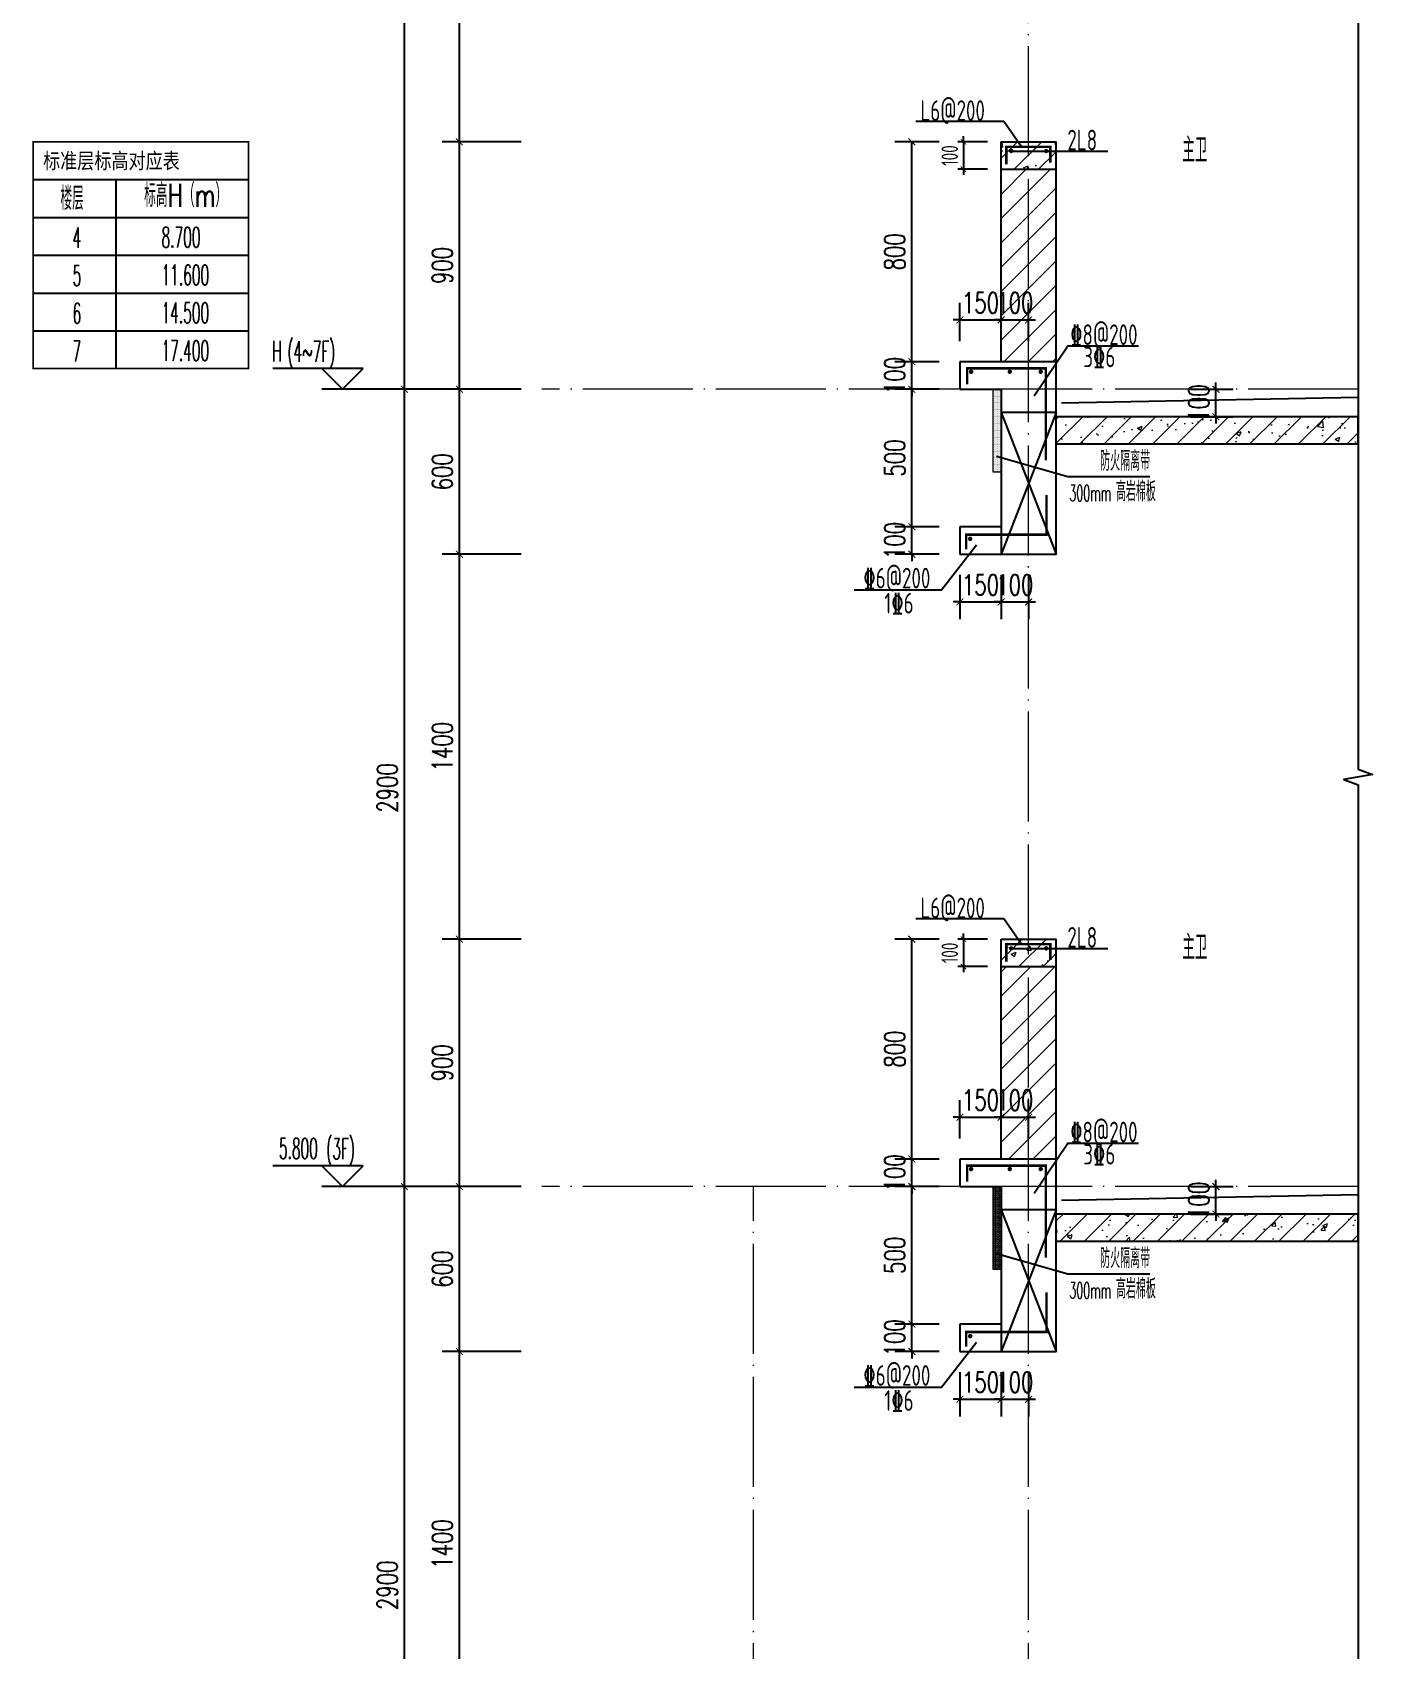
# Model space of a CAD drawing. Extents: x -668857 to 154266, y -275694 to 291306.
# Drawn here: x 53045 to 57919, y 150315 to 156197 of the extents above; entities that cross this region are included whole.
import ezdxf

# ---------------------------------------------------------------- set-up
doc = ezdxf.new("R2010")
doc.units = 0
doc.header["$LTSCALE"] = 1000
doc.linetypes.add('DOTE', pattern=[2.4200000000000004, 2, -0.2, 0.02, -0.2])
doc.layers.get('0').update_dxf_attribs({"linetype": 'CONTINUOUS'})
doc.layers.get('DEFPOINTS').update_dxf_attribs({"linetype": 'CONTINUOUS'})
for name, color, linetype in [('C-Sheet-图框', 101, 'CONTINUOUS'), ('DIM', 2, 'CONTINUOUS'), ('DIM_ELEV', 3, 'CONTINUOUS'), ('DIM_IDEN', 67, 'CONTINUOUS'), ('DIM_SYMB', 3, 'CONTINUOUS'), ('PUB_DIM', 3, 'CONTINUOUS'), ('PUB_TEXT', 2, 'CONTINUOUS'), ('REIN', 6, 'CONTINUOUS'), ('S-大样-砼线', 7, 'CONTINUOUS'), ('S-引出线', 40, 'CONTINUOUS'), ('TEXT', 2, 'CONTINUOUS'), ('WALL', 5, 'CONTINUOUS'), ('看线', 251, 'CONTINUOUS')]:
    doc.layers.add(name, color=color, linetype=linetype)
for name, color, linetype, lineweight in [('DOTE', 19, 'DOTE', 9), ('PUB_HATCH', 8, 'CONTINUOUS', 9), ('内粉刷', 37, 'CONTINUOUS', 9)]:
    doc.layers.add(name, color=color, linetype=linetype, lineweight=lineweight)
doc.styles.add('_TCH_DIM', font='SIMPLEX.shx', dxfattribs={"width": 0.7, "bigfont": 'GBCBIG.shx'})
doc.styles.add('_TCH_DIM_T3', font='SIMPLEX', dxfattribs={"width": 0.7058823529411765, "bigfont": 'GBCBIG'})
doc.styles.add('DIM_FONT_T3', font='SIMPLEX', dxfattribs={"width": 0.7058823529411765, "bigfont": 'GBCBIG'})
doc.styles.add('TSSD_DIMENSION', font='Tssdeng.shx', dxfattribs={"width": 0.7, "bigfont": 'tssdchn.shx'})
doc.styles.add('TSSD_REIN', font='tssdeng.shx', dxfattribs={"width": 0.7, "height": 300, "bigfont": 'tssdchn.shx'})
doc.styles.add('w', font='tssdeng.shx', dxfattribs={"width": 0.8, "bigfont": 'tssdchn.shx'})
doc.styles.add('宋体', font='', dxfattribs={"height": 50})
doc.styles.get('宋体').set_extended_font_data('SimSun')
doc.dimstyles.new('_TCH_ARCH&&25', dxfattribs={"dimtxt": 74.375, "dimasz": 25, "dimexe": 62.5, "dimexo": 75, "dimgap": 25, "dimtad": 1, "dimdec": 0, "dimzin": 0, "dimdsep": 46, "dimtxsty": '_TCH_DIM_T3', "dimblk": 'ARCHTICK', "dimcen": 0.09, "dimclrt": 7, "dimazin": 0, "dimtfac": 1, "dimtdec": 0, "dimtix": 1, "dimtmove": 2, "dimatfit": 3, "dimldrblk": 'ARCHTICK', "dimfxl": 0, "dimtolj": 1, "dimtzin": 0, "dimarcsym": 0})
doc.dimstyles.new('TSSD_20_20', dxfattribs={"dimtxt": 60, "dimasz": 20, "dimexe": 20, "dimexo": 50, "dimgap": 20, "dimtad": 1, "dimdec": 0, "dimzin": 0, "dimdsep": 46, "dimtxsty": 'TSSD_DIMENSION', "dimblk": 'ARCHTICK', "dimblk1": 'ARCHTICK', "dimblk2": 'ARCHTICK', "dimcen": 0, "dimdle": 20, "dimclrt": 7, "dimadec": 0, "dimazin": 0, "dimtfac": 1, "dimtdec": 0, "dimtix": 1, "dimtmove": 2, "dimatfit": 3, "dimfxl": 0, "dimtolj": 1, "dimtzin": 0, "dimarcsym": 0})
pattern_1 = [(45, (0, 0), (-44.19417382415921, 44.19417382415922), []), (49.99999999999999, (0, 0), (179.3150456501884, -15.68803374564878), [18.75, -206.25]), (355, (0, 0), (-34.68783340325, 188.048033425003), [15, -165]), (100.4514, (14.94292, -1.307335), (144.6273454285054, 172.3598855152384), [15.9350475, -175.285528]), (46.18420000000002, (0, 50), (266.8102621564111, -41.37975358225452), [28.125, -309.3749999999999]), (96.6356, (22.23418625, 46.55167325), (233.6656763871758, 243.5294677251104), [23.902572, -262.92825]), (351.1842, (0, 50), (233.6654862834068, 243.5296502313311), [22.5, -247.5]), (21, (25, 37.5), (149.2267630296154, -100.6547226663347), [18.75, -206.25]), (326.0000000000001, (25, 37.5), (60.82883298039543, 181.2875112617133), [15, -165]), (71.4514, (37.43555825, 29.1120985), (210.0556571453725, 80.6326241774881), [15.9350475, -175.285528]), (37.50000000000001, (0, 0), (3.039963829322667, 83.22346345782788), [0, -163, 0, -167.5, 0, -165.625]), (7.499999999999999, (0, 0), (65.76738436053715, 98.60292797059006), [0, -95.5, 0, -159.25, 0, -63.125]), (327.5, (-55.75, 0), (133.4556090431022, -5.638717933594939), [0, -62.5, 0, -195, 0, -258.75]), (317.5, (-80.75, 0), (145.7965423355966, 25.02624558307943), [0, -81.25, 0, -129.5, 0, -183.75])]

# ---------------------------------------------------------------- blocks, each defined once
blk = doc.blocks.new('_ArchTick')
at = {"color": 0, "linetype": 'ByBlock', "const_width": 0.15}
blk.add_lwpolyline([(-0.5, -0.5), (0.5, 0.5)], dxfattribs=at)
blk = doc.blocks.new('*D2212')
at = {"layer": 'DEFPOINTS', "color": 0}
for p in [(910898.228396084, -114386.082387041), (911064.1882811756, -114386.082387041), (910898.228396084, -114486.0823868571)]:
    blk.add_point(p, dxfattribs=at)
at = {"layer": 'PUB_DIM', "color": 0, "lineweight": -2}
for p, q in [((910973.228396084, -114386.082387041), (911126.6882811756, -114386.082387041)), ((911064.1882811756, -114386.082387041), (911064.1882811756, -114361.082387041)), ((911064.1882811756, -114486.0823868571), (911064.1882811756, -114386.082387041)), ((910973.228396084, -114486.0823868571), (911126.6882811756, -114486.0823868571)), ((911064.1882811756, -114486.0823868571), (911064.1882811756, -114511.0823868571))]:
    blk.add_line(p, q, dxfattribs=at)
at = {"layer": 'PUB_DIM', "color": 0, "lineweight": -2, "xscale": 25, "yscale": 25, "zscale": 25}
for p, rotation in [((911064.1882811756, -114386.082387041), 270), ((911064.1882811756, -114486.0823868571), 90)]:
    blk.add_blockref('_ArchTick', p, dxfattribs=dict(at, rotation=rotation))
at = {"layer": 'PUB_DIM', "color": 7, "insert": (911002.0007811756, -114436.0823869489), "char_height": 74.375, "attachment_point": 5, "rotation": 90, "style": '_TCH_DIM_T3'}
blk.add_mtext('\\A1;100', dxfattribs=at)
blk = doc.blocks.new('*D2213')
at = {"layer": 'DEFPOINTS', "color": 0}
for p in [(909958.4352635219, -113486.0823868667), (910133.0460299711, -113486.0823868667), (910133.0460299711, -114286.0825243752)]:
    blk.add_point(p, dxfattribs=at)
at = {"layer": 'PUB_DIM', "color": 0, "lineweight": -2}
for p, q in [((910058.0460299711, -113486.0823868667), (909895.9352635219, -113486.0823868667)), ((909958.4352635219, -114286.0825243752), (909958.4352635219, -113486.0823868667)), ((910058.0460299711, -114286.0825243752), (909895.9352635219, -114286.0825243752))]:
    blk.add_line(p, q, dxfattribs=at)
at = {"layer": 'PUB_DIM', "color": 0, "lineweight": -2, "xscale": 25, "yscale": 25, "zscale": 25}
for p, rotation in [((909958.4352635219, -113486.0823868667), 90), ((909958.4352635219, -114286.0825243752), 270)]:
    blk.add_blockref('_ArchTick', p, dxfattribs=dict(at, rotation=rotation))
at = {"layer": 'PUB_DIM', "color": 7, "insert": (909896.2477635219, -113886.0824556208), "char_height": 74.375, "attachment_point": 5, "rotation": 90, "style": '_TCH_DIM_T3'}
blk.add_mtext('\\A1;800', dxfattribs=at)
blk = doc.blocks.new('*D2214')
at = {"layer": 'DEFPOINTS', "color": 0}
for p in [(909958.4352635219, -114286.0825243752), (910133.0460299711, -114286.0825243752), (910133.0460299711, -114386.0825243908)]:
    blk.add_point(p, dxfattribs=at)
at = {"layer": 'PUB_DIM', "color": 0, "lineweight": -2}
for p, q in [((910058.0460299711, -114286.0825243752), (909895.9352635219, -114286.0825243752)), ((909958.4352635219, -114286.0825243752), (909958.4352635219, -114261.0825243752)), ((909958.4352635219, -114386.0825243908), (909958.4352635219, -114286.0825243752)), ((910058.0460299711, -114386.0825243908), (909895.9352635219, -114386.0825243908)), ((909958.4352635219, -114386.0825243908), (909958.4352635219, -114411.0825243908))]:
    blk.add_line(p, q, dxfattribs=at)
at = {"layer": 'PUB_DIM', "color": 0, "lineweight": -2, "xscale": 25, "yscale": 25, "zscale": 25}
for p, rotation in [((909958.4352635219, -114286.0825243752), 270), ((909958.4352635219, -114386.0825243908), 90)]:
    blk.add_blockref('_ArchTick', p, dxfattribs=dict(at, rotation=rotation))
at = {"layer": 'PUB_DIM', "color": 7, "insert": (909896.2477635219, -114336.0825243829), "char_height": 74.375, "attachment_point": 5, "rotation": 90, "style": '_TCH_DIM_T3'}
blk.add_mtext('\\A1;100', dxfattribs=at)
blk = doc.blocks.new('*D2215')
at = {"layer": 'DEFPOINTS', "color": 0}
for p in [(909958.4352635219, -114386.0825243908), (910133.0460299711, -114386.0825243908), (910133.0460299711, -114886.0825243908)]:
    blk.add_point(p, dxfattribs=at)
at = {"layer": 'PUB_DIM', "color": 0, "lineweight": -2}
for p, q in [((910058.0460299711, -114386.0825243908), (909895.9352635219, -114386.0825243908)), ((909958.4352635219, -114886.0825243908), (909958.4352635219, -114386.0825243908)), ((910058.0460299711, -114886.0825243908), (909895.9352635219, -114886.0825243908))]:
    blk.add_line(p, q, dxfattribs=at)
at = {"layer": 'PUB_DIM', "color": 0, "lineweight": -2, "xscale": 25, "yscale": 25, "zscale": 25}
for p, rotation in [((909958.4352635219, -114386.0825243908), 90), ((909958.4352635219, -114886.0825243908), 270)]:
    blk.add_blockref('_ArchTick', p, dxfattribs=dict(at, rotation=rotation))
at = {"layer": 'PUB_DIM', "color": 7, "insert": (909896.2477635219, -114636.0825243907), "char_height": 74.375, "attachment_point": 5, "rotation": 90, "style": '_TCH_DIM_T3'}
blk.add_mtext('\\A1;500', dxfattribs=at)
blk = doc.blocks.new('*D2216')
at = {"layer": 'DEFPOINTS', "color": 0}
for p in [(909958.4352635219, -114886.0825243908), (910133.0460299711, -114886.0825243908), (910133.0460299711, -114986.0825243907)]:
    blk.add_point(p, dxfattribs=at)
at = {"layer": 'PUB_DIM', "color": 0, "lineweight": -2}
for p, q in [((909958.4352635219, -114886.0825243908), (909958.4352635219, -114861.0825243908)), ((910058.0460299711, -114886.0825243908), (909895.9352635219, -114886.0825243908)), ((909958.4352635219, -114986.0825243907), (909958.4352635219, -114886.0825243908)), ((910058.0460299711, -114986.0825243907), (909895.9352635219, -114986.0825243907)), ((909958.4352635219, -114986.0825243907), (909958.4352635219, -115011.0825243907))]:
    blk.add_line(p, q, dxfattribs=at)
at = {"layer": 'PUB_DIM', "color": 0, "lineweight": -2, "xscale": 25, "yscale": 25, "zscale": 25}
for p, rotation in [((909958.4352635219, -114886.0825243908), 270), ((909958.4352635219, -114986.0825243907), 90)]:
    blk.add_blockref('_ArchTick', p, dxfattribs=dict(at, rotation=rotation))
at = {"layer": 'PUB_DIM', "color": 7, "insert": (909896.2477635219, -114936.0825243906), "char_height": 74.375, "attachment_point": 5, "rotation": 90, "style": '_TCH_DIM_T3'}
blk.add_mtext('\\A1;100', dxfattribs=at)
blk = doc.blocks.new('*D2217')
at = {"layer": 'DEFPOINTS', "color": 0}
for p in [(910133.0460299711, -114986.0825243871), (910283.0460299696, -114986.08252439), (910283.0460299696, -115159.7932143431)]:
    blk.add_point(p, dxfattribs=at)
at = {"layer": 'PUB_DIM', "color": 0, "lineweight": -2}
for p, q in [((910133.0460299711, -115061.0825243871), (910133.0460299711, -115222.2932143431)), ((910283.0460299696, -115061.08252439), (910283.0460299696, -115222.2932143431)), ((910133.0460299711, -115159.7932143431), (910108.0460299711, -115159.7932143431)), ((910133.0460299711, -115159.7932143431), (910283.0460299696, -115159.7932143431)), ((910283.0460299696, -115159.7932143431), (910308.0460299696, -115159.7932143431))]:
    blk.add_line(p, q, dxfattribs=at)
at = {"layer": 'PUB_DIM', "color": 0, "lineweight": -2, "xscale": 25, "yscale": 25, "zscale": 25}
blk.add_blockref('_ArchTick', (910133.0460299711, -115159.7932143431), dxfattribs=at)
at = {"layer": 'PUB_DIM', "color": 0, "lineweight": -2, "xscale": 25, "yscale": 25, "zscale": 25, "rotation": 180}
blk.add_blockref('_ArchTick', (910283.0460299696, -115159.7932143431), dxfattribs=at)
at = {"layer": 'PUB_DIM', "color": 7, "insert": (910208.0460299703, -115097.6057143431), "char_height": 74.375, "attachment_point": 5, "style": '_TCH_DIM_T3'}
blk.add_mtext('\\A1;150', dxfattribs=at)
blk = doc.blocks.new('*D2218')
at = {"layer": 'DEFPOINTS', "color": 0}
for p in [(910283.0460299696, -114986.08252439), (910383.0460232922, -114986.0825243919), (910383.0460232922, -115159.7932143455)]:
    blk.add_point(p, dxfattribs=at)
at = {"layer": 'PUB_DIM', "color": 0, "lineweight": -2}
for p, q in [((910283.0460299696, -115061.08252439), (910283.0460299696, -115222.2932143455)), ((910383.0460232922, -115061.0825243919), (910383.0460232922, -115222.2932143455)), ((910283.0460299696, -115159.7932143455), (910258.0460299696, -115159.7932143455)), ((910283.0460299696, -115159.7932143455), (910383.0460232922, -115159.7932143455)), ((910383.0460232922, -115159.7932143455), (910408.0460232922, -115159.7932143455))]:
    blk.add_line(p, q, dxfattribs=at)
at = {"layer": 'PUB_DIM', "color": 0, "lineweight": -2, "xscale": 25, "yscale": 25, "zscale": 25}
blk.add_blockref('_ArchTick', (910283.0460299696, -115159.7932143455), dxfattribs=at)
at = {"layer": 'PUB_DIM', "color": 0, "lineweight": -2, "xscale": 25, "yscale": 25, "zscale": 25, "rotation": 180}
blk.add_blockref('_ArchTick', (910383.0460232922, -115159.7932143455), dxfattribs=at)
at = {"layer": 'PUB_DIM', "color": 7, "insert": (910333.0460266309, -115097.6057143455), "char_height": 74.375, "attachment_point": 5, "style": '_TCH_DIM_T3'}
blk.add_mtext('\\A1;100', dxfattribs=at)
blk = doc.blocks.new('*D2219')
at = {"layer": 'DEFPOINTS', "color": 0}
for p in [(910283.0460299663, -114133.7331786214), (910133.0460299368, -114286.0566567279), (910283.0460299663, -114286.0566567308)]:
    blk.add_point(p, dxfattribs=at)
at = {"layer": 'PUB_DIM', "color": 0, "lineweight": -2}
for p, q in [((910133.0460299368, -114211.0566567279), (910133.0460299368, -114071.2331786214)), ((910283.0460299663, -114211.0566567308), (910283.0460299663, -114071.2331786214)), ((910133.0460299368, -114133.7331786214), (910108.0460299368, -114133.7331786214)), ((910133.0460299368, -114133.7331786214), (910283.0460299663, -114133.7331786214)), ((910283.0460299663, -114133.7331786214), (910308.0460299663, -114133.7331786214))]:
    blk.add_line(p, q, dxfattribs=at)
at = {"layer": 'PUB_DIM', "color": 0, "lineweight": -2, "xscale": 25, "yscale": 25, "zscale": 25}
blk.add_blockref('_ArchTick', (910133.0460299368, -114133.7331786214), dxfattribs=at)
at = {"layer": 'PUB_DIM', "color": 0, "lineweight": -2, "xscale": 25, "yscale": 25, "zscale": 25, "rotation": 180}
blk.add_blockref('_ArchTick', (910283.0460299663, -114133.7331786214), dxfattribs=at)
at = {"layer": 'PUB_DIM', "color": 7, "insert": (910208.0460299515, -114071.5456786214), "char_height": 74.375, "attachment_point": 5, "style": '_TCH_DIM_T3'}
blk.add_mtext('\\A1;150', dxfattribs=at)
blk = doc.blocks.new('*D2220')
at = {"layer": 'DEFPOINTS', "color": 0}
for p in [(910383.0460232887, -114133.7331786237), (910283.0460299663, -114286.0566567308), (910383.0460232887, -114286.0566567327)]:
    blk.add_point(p, dxfattribs=at)
at = {"layer": 'PUB_DIM', "color": 0, "lineweight": -2}
for p, q in [((910283.0460299663, -114211.0566567308), (910283.0460299663, -114071.2331786237)), ((910383.0460232887, -114211.0566567327), (910383.0460232887, -114071.2331786237)), ((910283.0460299663, -114133.7331786237), (910258.0460299663, -114133.7331786237)), ((910283.0460299663, -114133.7331786237), (910383.0460232887, -114133.7331786237)), ((910383.0460232887, -114133.7331786237), (910408.0460232887, -114133.7331786237))]:
    blk.add_line(p, q, dxfattribs=at)
at = {"layer": 'PUB_DIM', "color": 0, "lineweight": -2, "xscale": 25, "yscale": 25, "zscale": 25}
blk.add_blockref('_ArchTick', (910283.0460299663, -114133.7331786237), dxfattribs=at)
at = {"layer": 'PUB_DIM', "color": 0, "lineweight": -2, "xscale": 25, "yscale": 25, "zscale": 25, "rotation": 180}
blk.add_blockref('_ArchTick', (910383.0460232887, -114133.7331786237), dxfattribs=at)
at = {"layer": 'PUB_DIM', "color": 7, "insert": (910333.0460266275, -114071.5456786237), "char_height": 74.375, "attachment_point": 5, "style": '_TCH_DIM_T3'}
blk.add_mtext('\\A1;100', dxfattribs=at)
blk = doc.blocks.new('VDVDXAXFSFFX')
at = {"layer": 'PUB_HATCH'}
h = blk.add_hatch(dxfattribs=at)
h.set_pattern_fill('DOTS', color=251, scale=2, style=0)
h.set_pattern_definition([(0, (924712.4965232481, -148185.5928938247), (1.5875, 3.175), [0, -3.175])])
h.paths.add_polyline_path([(924682.496528509, -148185.5928938247), (924712.4965288265, -148185.5928938247), (924712.4965296196, -147935.5928918117), (924712.4965296126, -147885.5928918776), (924712.4965232481, -147885.5928918157), (924712.4965232481, -147885.5928938247), (924682.496528509, -147885.5928938247)])
at = {"layer": 'DIM_IDEN', "color": 5}
for p, q in [((924695.4944669578, -148129.2886519908), (924955.5658560492, -148202.8897275763)), ((924955.5658560492, -148202.8897275763), (925253.409062462, -148202.8897275763))]:
    blk.add_line(p, q, dxfattribs=at)
at = {"layer": 'PUB_HATCH', "color": 5}
blk.add_lwpolyline([(924712.4965232481, -147885.5928938247), (924682.496528509, -147885.5928938247), (924682.496528509, -148185.5928938247), (924712.4965232481, -148185.5928938247)], close=True, dxfattribs=at)
at = {"layer": 'PUB_TEXT', "style": 'DIM_FONT_T3', "width": 0.7058823529411765}
blk.add_text('防火隔离带', height=71.48936170212767, dxfattribs=at).set_placement((925072.609312775, -148181.8897275763))
at = {"layer": 'PUB_TEXT', "color": 5, "style": 'DIM_FONT_T3'}
for s, height, width, p in [('300mm', 59.5, 0.4982698961937717, (924960.3522060211, -148292.9097275763)), ('高岩棉板', 71.48936170212767, 0.7058823529411765, (925129.763970727, -148292.9097275763))]:
    blk.add_text(s, height=height, dxfattribs=dict(at, width=width)).set_placement(p)
blk = doc.blocks.new('*D2942')
at = {"layer": 'DEFPOINTS', "color": 0}
for p in [(54597.95119351952, 151399.0340897832), (54897.95119354024, 151399.0340897832), (54897.95119354024, 149999.0342273037)]:
    blk.add_point(p, dxfattribs=at)
at = {"layer": 'PUB_DIM', "color": 0, "lineweight": -2}
for p, q in [((54822.95119354024, 151399.0340897832), (54535.45119351952, 151399.0340897832)), ((54597.95119351952, 149999.0342273037), (54597.95119351952, 151399.0340897832)), ((54822.95119354024, 149999.0342273037), (54535.45119351952, 149999.0342273037))]:
    blk.add_line(p, q, dxfattribs=at)
at = {"layer": 'PUB_DIM', "color": 0, "lineweight": -2, "xscale": 25, "yscale": 25, "zscale": 25}
for p, rotation in [((54597.95119351952, 151399.0340897832), 90), ((54597.95119351952, 149999.0342273037), 270)]:
    blk.add_blockref('_ArchTick', p, dxfattribs=dict(at, rotation=rotation))
at = {"layer": 'PUB_DIM', "color": 7, "insert": (54535.76369351949, 150699.0341585435), "char_height": 74.375, "attachment_point": 5, "rotation": 90, "style": '_TCH_DIM_T3'}
blk.add_mtext('\\A1;1400', dxfattribs=at)
blk = doc.blocks.new('*D2943')
at = {"layer": 'DEFPOINTS', "color": 0}
for p in [(54597.95119351952, 151999.034089783), (54897.95119354024, 151999.034089783), (54897.95119354024, 151399.0340897832)]:
    blk.add_point(p, dxfattribs=at)
at = {"layer": 'PUB_DIM', "color": 0, "lineweight": -2}
for p, q in [((54822.95119354024, 151999.034089783), (54535.45119351952, 151999.034089783)), ((54597.95119351952, 151399.0340897832), (54597.95119351952, 151999.034089783)), ((54822.95119354024, 151399.0340897832), (54535.45119351952, 151399.0340897832))]:
    blk.add_line(p, q, dxfattribs=at)
at = {"layer": 'PUB_DIM', "color": 0, "lineweight": -2, "xscale": 25, "yscale": 25, "zscale": 25}
for p, rotation in [((54597.95119351952, 151999.034089783), 90), ((54597.95119351952, 151399.0340897832), 270)]:
    blk.add_blockref('_ArchTick', p, dxfattribs=dict(at, rotation=rotation))
at = {"layer": 'PUB_DIM', "color": 7, "insert": (54535.76369351949, 151699.0340897831), "char_height": 74.375, "attachment_point": 5, "rotation": 90, "style": '_TCH_DIM_T3'}
blk.add_mtext('\\A1;600', dxfattribs=at)
blk = doc.blocks.new('*D2944')
at = {"layer": 'DEFPOINTS', "color": 0}
for p in [(54597.95119351952, 152899.0342273037), (54897.95119354024, 152899.0342273037), (54897.95119354024, 151999.034089783)]:
    blk.add_point(p, dxfattribs=at)
at = {"layer": 'PUB_DIM', "color": 0, "lineweight": -2}
for p, q in [((54822.95119354024, 152899.0342273037), (54535.45119351952, 152899.0342273037)), ((54597.95119351952, 151999.034089783), (54597.95119351952, 152899.0342273037)), ((54822.95119354024, 151999.034089783), (54535.45119351952, 151999.034089783))]:
    blk.add_line(p, q, dxfattribs=at)
at = {"layer": 'PUB_DIM', "color": 0, "lineweight": -2, "xscale": 25, "yscale": 25, "zscale": 25}
for p, rotation in [((54597.95119351952, 152899.0342273037), 90), ((54597.95119351952, 151999.034089783), 270)]:
    blk.add_blockref('_ArchTick', p, dxfattribs=dict(at, rotation=rotation))
at = {"layer": 'PUB_DIM', "color": 7, "insert": (54535.76369351949, 152449.0341585433), "char_height": 74.375, "attachment_point": 5, "rotation": 90, "style": '_TCH_DIM_T3'}
blk.add_mtext('\\A1;900', dxfattribs=at)
blk = doc.blocks.new('*D2945')
at = {"layer": 'DEFPOINTS', "color": 0}
for p in [(54597.95119351952, 154299.034089783), (54897.95119354024, 154299.034089783), (54897.95119354024, 152899.0342273037)]:
    blk.add_point(p, dxfattribs=at)
at = {"layer": 'PUB_DIM', "color": 0, "lineweight": -2}
for p, q in [((54822.95119354024, 154299.034089783), (54535.45119351952, 154299.034089783)), ((54597.95119351952, 152899.0342273037), (54597.95119351952, 154299.034089783)), ((54822.95119354024, 152899.0342273037), (54535.45119351952, 152899.0342273037))]:
    blk.add_line(p, q, dxfattribs=at)
at = {"layer": 'PUB_DIM', "color": 0, "lineweight": -2, "xscale": 25, "yscale": 25, "zscale": 25}
for p, rotation in [((54597.95119351952, 154299.034089783), 90), ((54597.95119351952, 152899.0342273037), 270)]:
    blk.add_blockref('_ArchTick', p, dxfattribs=dict(at, rotation=rotation))
at = {"layer": 'PUB_DIM', "color": 7, "insert": (54535.76369351949, 153599.0341585433), "char_height": 74.375, "attachment_point": 5, "rotation": 90, "style": '_TCH_DIM_T3'}
blk.add_mtext('\\A1;1400', dxfattribs=at)
blk = doc.blocks.new('*D2946')
at = {"layer": 'DEFPOINTS', "color": 0}
for p in [(54597.95119351952, 154899.0340897827), (54897.95119354024, 154899.0340897827), (54897.95119354024, 154299.034089783)]:
    blk.add_point(p, dxfattribs=at)
at = {"layer": 'PUB_DIM', "color": 0, "lineweight": -2}
for p, q in [((54822.95119354024, 154899.0340897827), (54535.45119351952, 154899.0340897827)), ((54597.95119351952, 154299.034089783), (54597.95119351952, 154899.0340897827)), ((54822.95119354024, 154299.034089783), (54535.45119351952, 154299.034089783))]:
    blk.add_line(p, q, dxfattribs=at)
at = {"layer": 'PUB_DIM', "color": 0, "lineweight": -2, "xscale": 25, "yscale": 25, "zscale": 25}
for p, rotation in [((54597.95119351952, 154899.0340897827), 90), ((54597.95119351952, 154299.034089783), 270)]:
    blk.add_blockref('_ArchTick', p, dxfattribs=dict(at, rotation=rotation))
at = {"layer": 'PUB_DIM', "color": 7, "insert": (54535.76369351949, 154599.0340897828), "char_height": 74.375, "attachment_point": 5, "rotation": 90, "style": '_TCH_DIM_T3'}
blk.add_mtext('\\A1;600', dxfattribs=at)
blk = doc.blocks.new('*D2947')
at = {"layer": 'DEFPOINTS', "color": 0}
for p in [(54597.95119351952, 155799.0342273034), (54897.95119354024, 155799.0342273034), (54897.95119354024, 154899.0340897827)]:
    blk.add_point(p, dxfattribs=at)
at = {"layer": 'PUB_DIM', "color": 0, "lineweight": -2}
for p, q in [((54822.95119354024, 155799.0342273034), (54535.45119351952, 155799.0342273034)), ((54597.95119351952, 154899.0340897827), (54597.95119351952, 155799.0342273034)), ((54822.95119354024, 154899.0340897827), (54535.45119351952, 154899.0340897827))]:
    blk.add_line(p, q, dxfattribs=at)
at = {"layer": 'PUB_DIM', "color": 0, "lineweight": -2, "xscale": 25, "yscale": 25, "zscale": 25}
for p, rotation in [((54597.95119351952, 155799.0342273034), 90), ((54597.95119351952, 154899.0340897827), 270)]:
    blk.add_blockref('_ArchTick', p, dxfattribs=dict(at, rotation=rotation))
at = {"layer": 'PUB_DIM', "color": 7, "insert": (54535.76369351949, 155349.034158543), "char_height": 74.375, "attachment_point": 5, "rotation": 90, "style": '_TCH_DIM_T3'}
blk.add_mtext('\\A1;900', dxfattribs=at)
blk = doc.blocks.new('*D2948')
at = {"layer": 'DEFPOINTS', "color": 0}
for p in [(54597.95119351952, 157199.0340897695), (54897.95119354024, 157199.0340897695), (54897.95119354024, 155799.0342273034)]:
    blk.add_point(p, dxfattribs=at)
at = {"layer": 'PUB_DIM', "color": 0, "lineweight": -2}
for p, q in [((54822.95119354024, 157199.0340897695), (54535.45119351952, 157199.0340897695)), ((54597.95119351952, 155799.0342273034), (54597.95119351952, 157199.0340897695)), ((54822.95119354024, 155799.0342273034), (54535.45119351952, 155799.0342273034))]:
    blk.add_line(p, q, dxfattribs=at)
at = {"layer": 'PUB_DIM', "color": 0, "lineweight": -2, "xscale": 25, "yscale": 25, "zscale": 25}
for p, rotation in [((54597.95119351952, 157199.0340897695), 90), ((54597.95119351952, 155799.0342273034), 270)]:
    blk.add_blockref('_ArchTick', p, dxfattribs=dict(at, rotation=rotation))
at = {"layer": 'PUB_DIM', "color": 7, "insert": (54535.76369351949, 156499.0341585365), "char_height": 74.375, "attachment_point": 5, "rotation": 90, "style": '_TCH_DIM_T3'}
blk.add_mtext('\\A1;1400', dxfattribs=at)
blk = doc.blocks.new('*D2956')
at = {"layer": 'DEFPOINTS', "color": 0}
for p in [(54397.95119351509, 151999.0340897829), (54897.95119354024, 151999.0340897829), (54897.95119354024, 149099.0340897829)]:
    blk.add_point(p, dxfattribs=at)
at = {"layer": 'PUB_DIM', "color": 0, "lineweight": -2}
for p, q in [((54822.95119354024, 151999.0340897829), (54335.45119351509, 151999.0340897829)), ((54397.95119351509, 149099.0340897829), (54397.95119351509, 151999.0340897829)), ((54822.95119354024, 149099.0340897829), (54335.45119351509, 149099.0340897829))]:
    blk.add_line(p, q, dxfattribs=at)
at = {"layer": 'PUB_DIM', "color": 0, "lineweight": -2, "xscale": 25, "yscale": 25, "zscale": 25}
for p, rotation in [((54397.95119351509, 151999.0340897829), 90), ((54397.95119351509, 149099.0340897829), 270)]:
    blk.add_blockref('_ArchTick', p, dxfattribs=dict(at, rotation=rotation))
at = {"layer": 'PUB_DIM', "color": 7, "insert": (54335.76369351507, 150549.0340897829), "char_height": 74.375, "attachment_point": 5, "rotation": 90, "style": '_TCH_DIM_T3'}
blk.add_mtext('\\A1;2900', dxfattribs=at)
blk = doc.blocks.new('*D2957')
at = {"layer": 'DEFPOINTS', "color": 0}
for p in [(54397.95119351509, 154899.0340897827), (54897.95119354024, 154899.0340897827), (54897.95119354024, 151999.0340897829)]:
    blk.add_point(p, dxfattribs=at)
at = {"layer": 'PUB_DIM', "color": 0, "lineweight": -2}
for p, q in [((54822.95119354024, 154899.0340897827), (54335.45119351509, 154899.0340897827)), ((54397.95119351509, 151999.0340897829), (54397.95119351509, 154899.0340897827)), ((54822.95119354024, 151999.0340897829), (54335.45119351509, 151999.0340897829))]:
    blk.add_line(p, q, dxfattribs=at)
at = {"layer": 'PUB_DIM', "color": 0, "lineweight": -2, "xscale": 25, "yscale": 25, "zscale": 25}
for p, rotation in [((54397.95119351509, 154899.0340897827), 90), ((54397.95119351509, 151999.0340897829), 270)]:
    blk.add_blockref('_ArchTick', p, dxfattribs=dict(at, rotation=rotation))
at = {"layer": 'PUB_DIM', "color": 7, "insert": (54335.76369351507, 153449.0340897828), "char_height": 74.375, "attachment_point": 5, "rotation": 90, "style": '_TCH_DIM_T3'}
blk.add_mtext('\\A1;2900', dxfattribs=at)
blk = doc.blocks.new('*D2958')
at = {"layer": 'DEFPOINTS', "color": 0}
for p in [(54397.95119351509, 157799.0340897829), (54897.95119354024, 157799.0340897829), (54897.95119354024, 154899.0340897827)]:
    blk.add_point(p, dxfattribs=at)
at = {"layer": 'PUB_DIM', "color": 0, "lineweight": -2}
for p, q in [((54822.95119354024, 157799.0340897829), (54335.45119351509, 157799.0340897829)), ((54397.95119351509, 154899.0340897827), (54397.95119351509, 157799.0340897829)), ((54822.95119354024, 154899.0340897827), (54335.45119351509, 154899.0340897827))]:
    blk.add_line(p, q, dxfattribs=at)
at = {"layer": 'PUB_DIM', "color": 0, "lineweight": -2, "xscale": 25, "yscale": 25, "zscale": 25}
for p, rotation in [((54397.95119351509, 157799.0340897829), 90), ((54397.95119351509, 154899.0340897827), 270)]:
    blk.add_blockref('_ArchTick', p, dxfattribs=dict(at, rotation=rotation))
at = {"layer": 'PUB_DIM', "color": 7, "insert": (54335.76369351507, 156349.0340897828), "char_height": 74.375, "attachment_point": 5, "rotation": 90, "style": '_TCH_DIM_T3'}
blk.add_mtext('\\A1;2900', dxfattribs=at)
blk = doc.blocks.new('*D3397')
at = {"layer": 'DEFPOINTS', "color": 0}
for p in [(56568.14535061992, 155799.0342273034), (56431.22818358592, 155699.0342273034), (56568.14535061992, 155699.0342273034)]:
    blk.add_point(p, dxfattribs=at)
at = {"layer": 'DIM', "color": 0, "lineweight": -2}
for p, q in [((56518.14535061992, 155799.0342273034), (56411.22818358592, 155799.0342273034)), ((56431.22818358592, 155799.0342273034), (56431.22818358592, 155819.0342273034)), ((56431.22818358592, 155799.0342273034), (56431.22818358592, 155699.0342273034)), ((56518.14535061992, 155699.0342273034), (56411.22818358592, 155699.0342273034)), ((56431.22818358592, 155699.0342273034), (56431.22818358592, 155679.0342273034))]:
    blk.add_line(p, q, dxfattribs=at)
at = {"layer": 'DIM', "color": 0, "lineweight": -2, "xscale": 20, "yscale": 20, "zscale": 20}
for p, rotation in [((56431.22818358592, 155799.0342273034), 270), ((56431.22818358592, 155699.0342273034), 90)]:
    blk.add_blockref('_ArchTick', p, dxfattribs=dict(at, rotation=rotation))
at = {"layer": 'DIM', "color": 7, "insert": (56381.22818358589, 155749.0342273034), "char_height": 60, "attachment_point": 5, "rotation": 90, "style": 'TSSD_DIMENSION'}
blk.add_mtext('\\A1;100', dxfattribs=at)
blk = doc.blocks.new('20210809.02282059')
at = {"layer": 'REIN', "const_width": 9}
blk.add_lwpolyline([(87484.17413905729, 66580.93723980524), (87484.17413905729, 66644.7473179046), (87644.05902665015, 66644.7473179046), (87644.05902665015, 66586.78243779903)], dxfattribs=at)
at = {"layer": 'REIN', "const_width": 8}
for points in [[(87497.66146427253, 66629.68552062381, 1), (87505.66146427253, 66629.68552062381, 1)], [(87625.09821334062, 66629.68552062381, 1), (87633.09821334062, 66629.68552062381, 1)]]:
    blk.add_lwpolyline(points, format="xyb", close=True, dxfattribs=at)
at = {"layer": 'S-引出线'}
for p, q in [((87474.5888281595, 66737.00278282212), (87154.50981688779, 66737.00278282212)), ((87538.80876634456, 66644.7473179046), (87474.5888281595, 66737.00278282212)), ((87501.66146427253, 66629.68552062381), (87853.2882327484, 66629.68552062381))]:
    blk.add_line(p, q, dxfattribs=at)
at = {"layer": 'TEXT', "style": 'w', "width": 0.7}
for s, p in [('L6@200', (87171.47256206069, 66739.17247021152)), ('2L8', (87706.15828353167, 66632.06966891466))]:
    blk.add_text(s, height=75, rotation=1.867629851175362e-07, dxfattribs=at).set_placement(p)
blk = doc.blocks.new('A$C124E38C7')
at = {"layer": 'REIN'}
for points in [[(411.3491916419007, 827.6198026949423, 9, 9, 0), (411.3491916419007, 885.7864124497282, 9, 9, 0), (697.136046927888, 885.7864124497282, 9, 9, 0), (697.136046927888, 551.0904451996903, 9, 9, 0)], [(407.7055343370885, 227.9407258796855, 9, 9, 0), (407.7055343370885, 280.9011473031132, 9, 9, 0), (700.087186511606, 280.9011473031132, 9, 9, 0), (700.087186511606, 425.2876792717143, 9, 9, 0)]]:
    blk.add_lwpolyline(points, format="xyseb", dxfattribs=at)
at = {"layer": 'REIN', "const_width": 8}
for points in [[(421.8327268124558, 873.5427987211733, 1), (429.8327268124558, 873.5427987211733, 1)], [(562.2868298138492, 873.5427987211733, 1), (570.2868298138492, 873.5427987211733, 1)], [(674.8765359376557, 873.5427987211733, 1), (682.8765359376557, 873.5427987211733, 1)], [(418.3428307138383, 266.0767502083327, 1), (426.3428307138383, 266.0767502083327, 1)]]:
    blk.add_lwpolyline(points, format="xyb", close=True, dxfattribs=at)
at = {"layer": 'S-大样-砼线'}
for p, q in [((534.9131775260903, 724.9081133130239), (734.9131767665967, 209.8477938786382)), ((734.9161242698319, 724.9081133109867), (534.9161258917302, 209.8477938691503))]:
    blk.add_line(p, q, dxfattribs=at)
blk.add_lwpolyline([(734.9131833887659, 724.9081133072614), (534.9131775260903, 724.9081133072614), (534.913177951239, 209.8477938728756), (734.9131838129833, 209.8477938728756)], close=True, dxfattribs=at)
at = {"layer": 'S-引出线'}
for points in [[(655.4759675925598, 786.1005740879918), (777.7402859008871, 968.3219862158294), (1034.716379232705, 968.3219862158294)], [(445.2635719589889, 242.7101313573658), (318.597527531907, 79.6172117459937), (0.007638059556484222, 79.6172117459937)]]:
    blk.add_lwpolyline(points, dxfattribs=at)
at = {"layer": 'TEXT', "style": 'TSSD_REIN', "width": 0.7}
for s, p in [('%%1328@200', (785.8780742259696, 970.9405861510313)), ('3%%1326', (833.783343960531, 890.0683411068167)), ('%%1326@200', (33.9313798728399, 85.49755562626524)), ('1%%1326', (110.1330228815787, -5.766491179412697))]:
    blk.add_text(s, height=75, rotation=1.867629851175362e-07, dxfattribs=at).set_placement(p)
blk = doc.blocks.new('*D3398')
at = {"layer": 'DEFPOINTS', "color": 0}
for p in [(56568.14535062003, 152899.0342273), (56431.22818358603, 152799.0342273), (56568.14535062003, 152799.0342273)]:
    blk.add_point(p, dxfattribs=at)
at = {"layer": 'DIM', "color": 0, "lineweight": -2}
for p, q in [((56518.14535062003, 152899.0342273), (56411.22818358603, 152899.0342273)), ((56431.22818358603, 152899.0342273), (56431.22818358603, 152919.0342273)), ((56431.22818358603, 152899.0342273), (56431.22818358603, 152799.0342273)), ((56518.14535062003, 152799.0342273), (56411.22818358603, 152799.0342273)), ((56431.22818358603, 152799.0342273), (56431.22818358603, 152779.0342273))]:
    blk.add_line(p, q, dxfattribs=at)
at = {"layer": 'DIM', "color": 0, "lineweight": -2, "xscale": 20, "yscale": 20, "zscale": 20}
for p, rotation in [((56431.22818358603, 152899.0342273), 270), ((56431.22818358603, 152799.0342273), 90)]:
    blk.add_blockref('_ArchTick', p, dxfattribs=dict(at, rotation=rotation))
at = {"layer": 'DIM', "color": 7, "insert": (56381.228183586, 152849.0342273), "char_height": 60, "attachment_point": 5, "rotation": 90, "style": 'TSSD_DIMENSION'}
blk.add_mtext('\\A1;100', dxfattribs=at)
blk = doc.blocks.new('GHFHFHTFDFS')
at = {"layer": 'PUB_HATCH'}
h = blk.add_hatch(dxfattribs=at)
h.set_pattern_fill('钢筋混凝土', color=256, scale=25, style=0)
h.set_pattern_definition(pattern_1)
h.paths.add_polyline_path([(910483.0460299271, -113586.0823868667), (910483.0460299271, -113486.0823868667), (910283.0460299271, -113486.0823868667), (910283.0460299271, -113586.0823868667)])
h = blk.add_hatch(dxfattribs=at)
h.set_pattern_fill('普通砖', color=256, scale=25, style=0)
h.set_pattern_definition([(45, (0, 44.8778375), (-44.19419150182874, 44.19419150182875), [])])
h.paths.add_polyline_path([(910483.0460232225, -114286.0823868666), (910483.0460232225, -113586.0823868667), (910283.0460232225, -113586.0823868667), (910283.0460232225, -114286.0823868666)])
h = blk.add_hatch(dxfattribs=at)
h.set_pattern_fill('钢筋混凝土', color=256, scale=25, style=0)
h.set_pattern_definition(pattern_1)
h.paths.add_polyline_path([(910483.0460278066, -114486.0823868664), (910483.0460266554, -114586.0823868664), (911581.5709424494, -114586.082386862), (911581.570942449, -114486.082386862)])
at = {"layer": 'WALL'}
for p, q in [((910283.0460299271, -113586.0823868667), (910283.0460299271, -113486.0823868667)), ((910283.0460299271, -113486.0823868667), (910483.0460299271, -113486.0823868667)), ((910483.0460299271, -113586.0823868667), (910483.0460299271, -113486.0823868667)), ((910283.0460232225, -114286.0823868666), (910283.0460232225, -113586.0823868667)), ((910283.0460299271, -113586.0823868667), (910483.0460299271, -113586.0823868667)), ((910483.0460232225, -114286.0823868666), (910483.0460232225, -113586.0823868667)), ((910483.0460301089, -114286.0825243875), (910133.046029971, -114286.0825243875)), ((910133.046029971, -114286.0825243875), (910133.046029971, -114386.0825243872)), ((910483.0460277906, -114486.0823868618), (910483.0460301089, -114286.0825243875)), ((910133.046029971, -114386.0825243872), (910283.046029971, -114386.0825243875)), ((910283.046029971, -114386.0825243875), (910283.046029971, -114886.0825243871)), ((911581.570942449, -114486.082386862), (910483.0460277906, -114486.082386861)), ((911581.5709424494, -114586.082386862), (911581.570942449, -114486.082386862)), ((910483.0460220507, -114986.0825243866), (910483.0460266393, -114586.08238687)), ((911581.5709424494, -114586.082386862), (910483.0460266394, -114586.0823868655)), ((910283.046029971, -114886.0825243871), (910133.046029971, -114886.0825243871)), ((910133.046029971, -114886.0825243871), (910133.046029971, -114986.0825243871)), ((910133.046029971, -114986.0825243871), (910483.0460220507, -114986.0825243866))]:
    blk.add_line(p, q, dxfattribs=at)
at = {"layer": '看线', "color": 32}
blk.add_lwpolyline([(911581.570942449, -114416.0823868628), (910503.0460294228, -114436.0713298054)], dxfattribs=at)
at = {"layer": 'PUB_TEXT', "style": 'DIM_FONT_T3', "width": 0.7058823529411765}
blk.add_text('主卫', height=89.36170212765958, dxfattribs=at).set_placement((910942.2641251077, -113560.4594087485))
at = {"layer": 'PUB_DIM'}
for p1, p2, distance, picture, middle in [((910133.0460299711, -114286.0825243752), (910133.0460299711, -113486.0823868667), 174.61076644924466, '*D2213', (909896.2477635219, -113886.0824556208)), ((910133.0460299368, -114286.0566567279), (910283.0460299663, -114286.0566567308), 152.32347810939245, '*D2219', (910208.0460299515, -114071.5456786214)), ((910283.0460299663, -114286.0566567308), (910383.0460232887, -114286.0566567327), 152.32347810899955, '*D2220', (910333.0460266275, -114071.5456786237)), ((910133.0460299711, -114386.0825243908), (910133.0460299711, -114286.0825243752), 174.6107664492447, '*D2214', (909896.2477635219, -114336.0825243829)), ((910898.228396084, -114486.0823868571), (910898.228396084, -114386.082387041), -165.95988509152085, '*D2212', (911002.0007811756, -114436.0823869489)), ((910133.0460299711, -114886.0825243908), (910133.0460299711, -114386.0825243908), 174.6107664492447, '*D2215', (909896.2477635219, -114636.0825243907)), ((910133.0460299711, -114986.0825243907), (910133.0460299711, -114886.0825243908), 174.6107664492447, '*D2216', (909896.2477635219, -114936.0825243906)), ((910133.0460299711, -114986.0825243871), (910283.0460299696, -114986.08252439), -173.7106899530918, '*D2217', (910208.0460299703, -115097.6057143431)), ((910283.0460299696, -114986.08252439), (910383.0460232922, -114986.0825243919), -173.7106899536011, '*D2218', (910333.0460266309, -115097.6057143455))]:
    dim = blk.add_aligned_dim(p1=p1, p2=p2, distance=distance, dimstyle='_TCH_ARCH&&25', dxfattribs=at)
    dim.commit()
    dim.dimension.update_dxf_attribs({"geometry": picture, "text_midpoint": middle})

msp = doc.modelspace()

# ---------------------------------------------------------------- linework, layer by layer
at = {"layer": 'C-Sheet-图框', "color": 0}
for p, q in [((53048.11281028611, 155661.5340897826), (53830.86539568135, 155661.5340897826)), ((53048.11281028611, 155661.5340897827), (53830.86539568135, 155661.5340897827)), ((53348.4251668466, 155661.5340897827), (53348.4251668466, 154974.0340897827)), ((53048.11281028611, 155524.0340897827), (53830.86539568135, 155524.0340897827)), ((53048.11281028611, 155386.5340897827), (53830.86539568135, 155386.5340897827)), ((53048.11281028611, 155249.0340897827), (53830.86539568135, 155249.0340897827)), ((53048.11281028611, 155111.5340897827), (53830.86539568135, 155111.5340897827))]:
    msp.add_line(p, q, dxfattribs=at)
at = {"layer": 'C-Sheet-图框', "color": 0, "const_width": 5.999999999999876}
msp.add_lwpolyline([(53048.11281028611, 154974.0340897827), (53830.86539568135, 154974.0340897827), (53830.86539568135, 155799.0340897826), (53048.11281028611, 155799.0340897826)], close=True, dxfattribs=at)
at = {"layer": 'DIM_ELEV'}
for p, q in [((54247.9511935137, 154974.0340897827), (53919.9511935137, 154974.0340897827)), ((54172.9511935137, 154899.0340897827), (54097.9511935137, 154974.0340897827)), ((54172.9511935137, 154899.0340897827), (54247.9511935137, 154974.0340897827)), ((54597.9511935194, 154899.0340897827), (54097.9511935137, 154899.0340897827)), ((54247.9511935137, 152074.0340897829), (53919.9511935137, 152074.0340897829)), ((54172.9511935137, 151999.0340897829), (54097.9511935137, 152074.0340897829)), ((54172.9511935137, 151999.0340897829), (54247.9511935137, 152074.0340897829)), ((54597.9511935194, 151999.0340897829), (54097.9511935137, 151999.0340897829))]:
    msp.add_line(p, q, dxfattribs=at)
at = {"layer": 'DIM_SYMB'}
msp.add_lwpolyline([(57866.67026984703, 162179.034089777), (57866.67026984657, 153517.157944977), (57919.17026984657, 153498.049507678), (57814.17026984657, 153479.5351747036), (57866.67026984657, 153460.907944977), (57866.6702698461, 144799.0318001769)], dxfattribs=at)
at = {"layer": 'DOTE', "color": 1, "linetype": 'DOTE', "ltscale": 0.2}
for p, q in [((56668.1453506205, 145099.0318001769), (56668.14535062003, 162779.0340897767)), ((57866.6702698468, 154899.0340897827), (54897.95119354024, 154899.0340897827)), ((57866.67026984633, 151999.0340897829), (54897.95119354024, 151999.0340897829)), ((55668.1453506205, 145099.0318001769), (55668.14535062003, 151999.0340897829))]:
    msp.add_line(p, q, dxfattribs=at)

# ---------------------------------------------------------------- block references
for name, p in [('GHFHFHTFDFS', (-853714.9006726025, 269285.1166141701)), ('VDVDXAXFSFFX', (-868144.3511658795, 302784.6269961494)), ('GHFHFHTFDFS', (-853714.9006726025, 266385.1166141704)), ('VDVDXAXFSFFX', (-868144.3511658795, 299884.6269961497))]:
    msp.add_blockref(name, p)
at = {"layer": 'REIN'}
for p in [(-30897.03743663686, 89135.92746321225), (-30897.03743663675, 86235.92746320882)]:
    msp.add_blockref('20210809.02282059', p, dxfattribs=at)
at = {"layer": '内粉刷'}
for p in [(56033.2321656351, 154089.1863135209), (56033.23216563521, 151189.1863135174)]:
    msp.add_blockref('A$C124E38C7', p, dxfattribs=at)

# ---------------------------------------------------------------- texts
at = {"layer": 'PUB_TEXT', "color": 2, "style": '宋体', "width": 0.8}
msp.add_text('标准层标高对应表', height=56.9620253164557, dxfattribs=at).set_placement((53084.10348725307, 155701.4666760094))
at = {"layer": 'PUB_TEXT', "style": '_TCH_DIM'}
for s, height, width, p in [('标高H（m）', 84.39716312056737, 0.7, (53451.75549709413, 155562.0965697254)), ('楼层', 84.39716312056737, 0.7, (53147.24083703861, 155551.0066856711)), ('4', 74.375, 0.4941176470588236, (53191.53665588738, 155412.8731960138)), ('8.700', 74.375, 0.4941176470588236, (53514.90969164472, 155414.7643224244)), ('5', 74.375, 0.4941176470588236, (53191.53665588738, 155275.3731960138)), ('11.600', 74.375, 0.4941176470588236, (53514.90969164472, 155277.2643224244)), ('6', 74.375, 0.4941176470588236, (53191.53665588738, 155137.8731960138)), ('14.500', 74.375, 0.4941176470588236, (53514.90969164472, 155139.7643224244)), ('7', 74.375, 0.4941176470588236, (53191.53665588738, 155000.3731960138)), ('17.400', 74.375, 0.4941176470588236, (53514.90969164472, 155002.2643224244)), ('H', 74.375, 0.4941176470588236, (53917.35119351372, 155000.2840897827)), ('(4~7F)', 74.375, 0.4941176470588236, (53973.12619351374, 154999.0590897827)), ('(3F)', 74.375, 0.4941176470588236, (54114.00119351374, 152099.0590897829)), ('5.800', 74.375, 0.4941176470588236, (53941.85119351372, 152100.2840897829))]:
    msp.add_text(s, height=height, dxfattribs=dict(at, width=width)).set_placement(p)

# ---------------------------------------------------------------- dimensions: what is measured, and where the dimension line sits
at = {"layer": 'DIM'}
for base, p1, p2, picture, middle in [((56431.22818358592, 155699.0342273034), (56568.14535061992, 155799.0342273034), (56568.14535061992, 155699.0342273034), '*D3397', (56381.22818358589, 155749.0342273034)), ((56431.22818358603, 152799.0342273), (56568.14535062003, 152899.0342273), (56568.14535062003, 152799.0342273), '*D3398', (56381.228183586, 152849.0342273))]:
    dim = msp.add_linear_dim(base=base, p1=p1, p2=p2, angle=90, dimstyle='TSSD_20_20', dxfattribs=at)
    dim.commit()
    dim.dimension.update_dxf_attribs({"geometry": picture, "text_midpoint": middle})
at = {"layer": 'PUB_DIM'}
for p1, p2, distance, picture, middle in [((54897.95119354024, 154899.0340897827), (54897.95119354024, 157799.0340897829), 500.00000002515304, '*D2958', (54335.76369351507, 156349.0340897828)), ((54897.95119354024, 155799.0342273034), (54897.95119354024, 157199.0340897695), 300.0000000207219, '*D2948', (54535.76369351949, 156499.0341585365)), ((54897.95119354024, 154899.0340897827), (54897.95119354024, 155799.0342273034), 300.0000000207219, '*D2947', (54535.76369351949, 155349.034158543)), ((54897.95119354024, 151999.0340897829), (54897.95119354024, 154899.0340897827), 500.00000002515304, '*D2957', (54335.76369351507, 153449.0340897828)), ((54897.95119354024, 154299.034089783), (54897.95119354024, 154899.0340897827), 300.0000000207219, '*D2946', (54535.76369351949, 154599.0340897828)), ((54897.95119354024, 152899.0342273037), (54897.95119354024, 154299.034089783), 300.0000000207219, '*D2945', (54535.76369351949, 153599.0341585433)), ((54897.95119354024, 151999.034089783), (54897.95119354024, 152899.0342273037), 300.0000000207219, '*D2944', (54535.76369351949, 152449.0341585433)), ((54897.95119354024, 149099.0340897829), (54897.95119354024, 151999.0340897829), 500.00000002515304, '*D2956', (54335.76369351507, 150549.0340897829)), ((54897.95119354024, 151399.0340897832), (54897.95119354024, 151999.034089783), 300.0000000207219, '*D2943', (54535.76369351949, 151699.0340897831)), ((54897.95119354024, 149999.0342273037), (54897.95119354024, 151399.0340897832), 300.0000000207219, '*D2942', (54535.76369351949, 150699.0341585435))]:
    dim = msp.add_aligned_dim(p1=p1, p2=p2, distance=distance, dimstyle='_TCH_ARCH&&25', dxfattribs=at)
    dim.commit()
    dim.dimension.update_dxf_attribs({"geometry": picture, "text_midpoint": middle})

doc.saveas('drawing.dxf')
